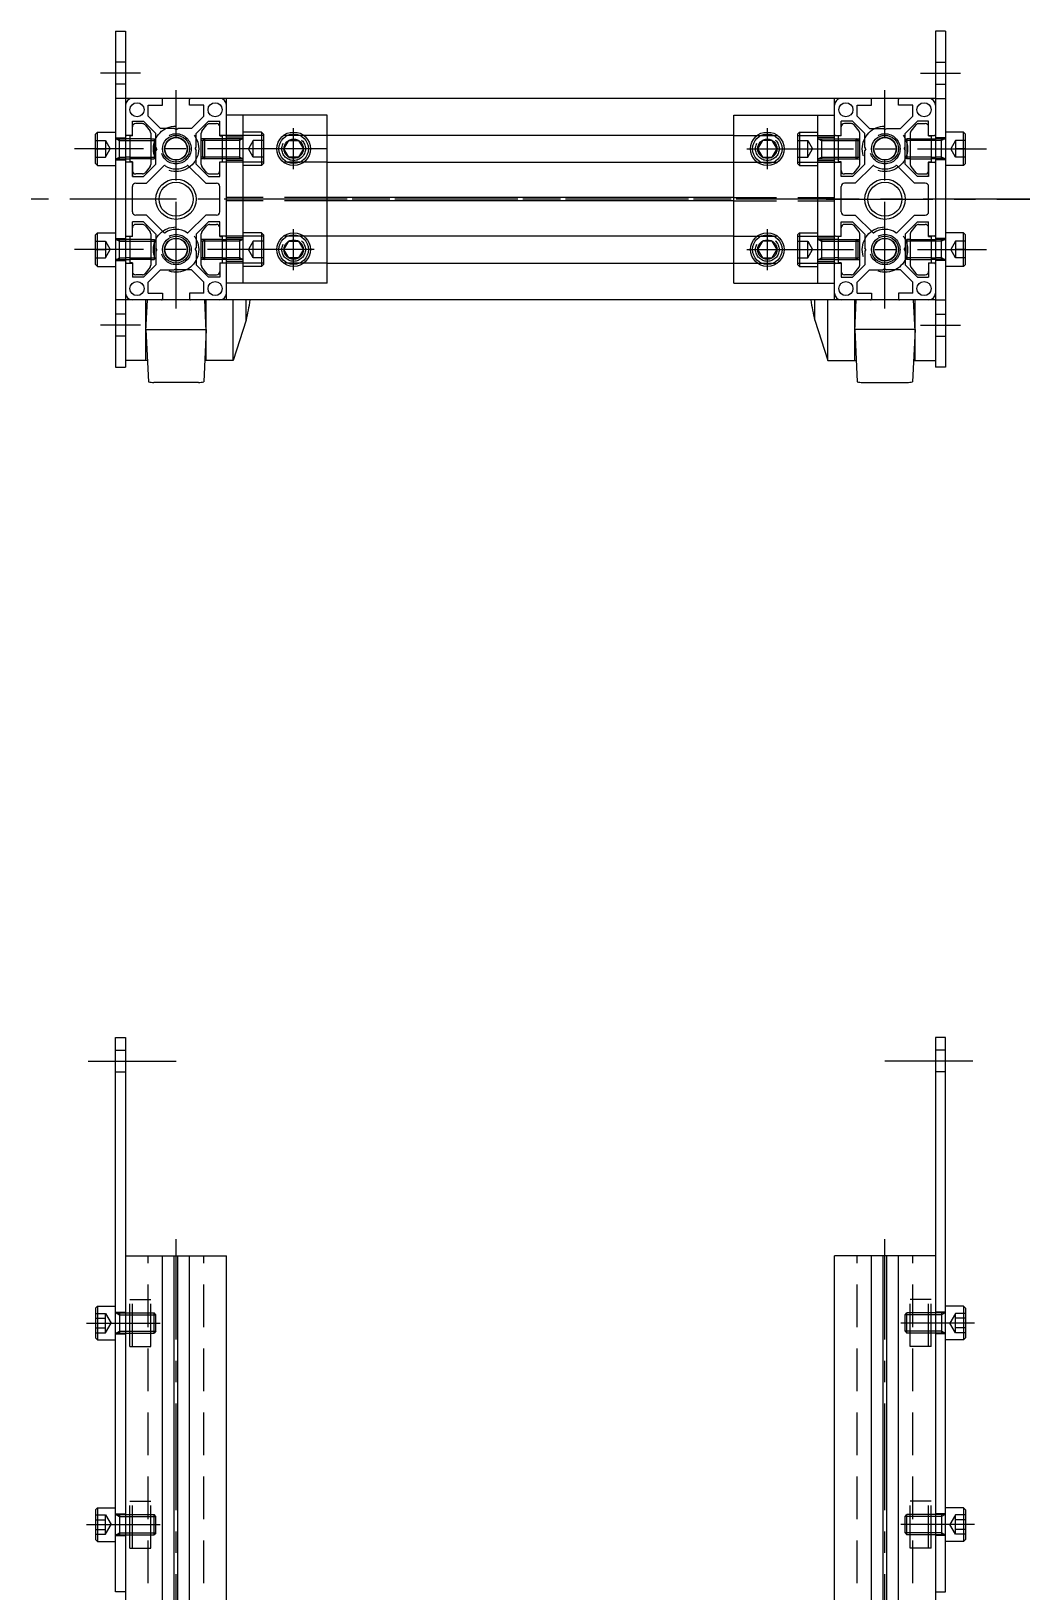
# Model space of a CAD drawing. Extents: x -197 to 907, y -103 to 1134.
# Drawn here: x -43.1 to 254.1, y 669 to 1133.6 of the extents above; entities that cross this region are included whole.
import ezdxf

# ---------------------------------------------------------------- set-up
doc = ezdxf.new("R2010")
doc.units = 0
doc.linetypes.add('CENTER', pattern=[50.8, 31.75, -6.35, 6.35, -6.35])
doc.linetypes.add('DASHED', pattern=[19.05, 12.7, -6.35])
doc.layers.get('0').update_dxf_attribs({"linetype": 'CONTINUOUS'})
doc.layers.add('CENTER', color=1, linetype='CENTER')

msp = doc.modelspace()

# ---------------------------------------------------------------- linework, layer by layer
at = {"color": 7, "linetype": 'CONTINUOUS'}
for p, q in [((-18, 1133.56), (-15, 1133.56)), ((-18, 1133.56), (-18, 1033.56)), ((-15, 1133.56), (-15, 1033.56)), ((229, 1133.56), (226, 1133.56)), ((226, 1133.56), (226, 1033.56)), ((229, 1133.56), (229, 1033.56)), ((-15, 1113.56), (-18, 1113.56)), ((226, 1113.56), (-15, 1113.56)), ((-8.25, 1111.56), (-4, 1111.56)), ((-8.25, 1108.23), (-8.25, 1111.56)), ((-4, 1111.56), (-4, 1113.26)), ((4, 1111.56), (4, 1113.26)), ((8.25, 1111.56), (4, 1111.56)), ((8.25, 1108.23), (8.25, 1111.56)), ((15, 1053.56), (15, 1113.56)), ((196, 1053.56), (196, 1113.56)), ((202.75, 1111.56), (207, 1111.56)), ((202.75, 1108.23), (202.75, 1111.56)), ((207, 1111.56), (207, 1113.26)), ((215, 1111.56), (215, 1113.26)), ((219.25, 1111.56), (215, 1111.56)), ((219.25, 1108.23), (219.25, 1111.56)), ((226, 1113.56), (229, 1113.56)), ((-13, 1102.56), (-13, 1106.81)), ((-13, 1106.81), (-9.66, 1106.81)), ((-13, 1102.46), (-13, 1106.81)), ((-9.98, 1106.06), (-12, 1106.06)), ((-6, 1103.15), (-9.66, 1106.81)), ((-9.2, 1105.69), (-7.72, 1103.84)), ((-4.59, 1104.56), (-8.25, 1108.23)), ((4.59, 1104.56), (8.25, 1108.23)), ((6, 1103.15), (9.66, 1106.81)), ((7.72, 1103.84), (9.2, 1105.69)), ((9.66, 1106.81), (13, 1106.81)), ((9.98, 1106.06), (12, 1106.06)), ((13, 1102.46), (13, 1106.81)), ((45, 1108.56), (15, 1108.56)), ((20, 1058.56), (20, 1108.56)), ((45, 1058.56), (45, 1108.56)), ((166, 1058.56), (166, 1108.56)), ((166, 1108.56), (196, 1108.56)), ((191, 1058.56), (191, 1108.56)), ((198, 1102.46), (198, 1106.81)), ((201.34, 1106.81), (198, 1106.81)), ((201.02, 1106.06), (199, 1106.06)), ((205, 1103.15), (201.34, 1106.81)), ((203.28, 1103.84), (201.8, 1105.69)), ((206.41, 1104.56), (202.75, 1108.23)), ((215.59, 1104.56), (219.25, 1108.23)), ((217, 1103.15), (220.66, 1106.81)), ((220.2, 1105.69), (218.72, 1103.84)), ((224, 1106.81), (220.66, 1106.81)), ((220.98, 1106.06), (223, 1106.06)), ((224, 1102.56), (224, 1106.81)), ((224, 1102.46), (224, 1106.81)), ((-23.4, 1103.56), (-24, 1102.96)), ((-24, 1094.16), (-24, 1102.96)), ((-23.4, 1093.56), (-23.4, 1103.56)), ((-23.4, 1103.56), (-18, 1103.56)), ((-13.8, 1101.56), (-15, 1101.56)), ((-13, 1102.56), (-14.7, 1102.56)), ((-13.8, 1102.46), (-13.8, 1094.66)), ((-13, 1102.46), (-13.8, 1102.46)), ((-7.5, 1103.21), (-7.5, 1093.92)), ((-7.5, 1101.56), (-6.54, 1101.56)), ((-6.54, 1101.56), (-6.54, 1095.56)), ((-6, 1101.02), (-6.54, 1101.56)), ((-6, 1093.98), (-6, 1103.15)), ((-0.52, 1104.56), (-4.59, 1104.56)), ((0, 1104.26), (-0.52, 1104.56)), ((0, 1104.26), (0.52, 1104.56)), ((4.59, 1104.56), (0.52, 1104.56)), ((6, 1099.08), (6, 1103.15)), ((7.5, 1093.92), (7.5, 1103.21)), ((14.7, 1102.56), (13, 1102.56)), ((13, 1102.46), (13.8, 1102.46)), ((13.8, 1094.66), (13.8, 1102.46)), ((15, 1101.56), (13.8, 1101.56)), ((25.4, 1103.56), (20, 1103.56)), ((25.4, 1103.56), (25.4, 1093.56)), ((25.4, 1103.56), (26, 1102.96)), ((26, 1102.96), (26, 1094.16)), ((32.11, 1098.56), (33.56, 1101.06)), ((33.56, 1101.06), (36.44, 1101.06)), ((36.44, 1101.06), (37.89, 1098.56)), ((166, 1102.56), (45, 1102.56)), ((174.56, 1101.06), (173.11, 1098.56)), ((177.44, 1101.06), (174.56, 1101.06)), ((178.89, 1098.56), (177.44, 1101.06)), ((185.6, 1103.56), (185, 1102.96)), ((185, 1102.96), (185, 1094.16)), ((185.6, 1103.56), (185.6, 1093.56)), ((185.6, 1103.56), (191, 1103.56)), ((196, 1101.56), (197.2, 1101.56)), ((196.3, 1102.56), (198, 1102.56)), ((197.2, 1094.66), (197.2, 1102.46)), ((198, 1102.46), (197.2, 1102.46)), ((203.5, 1093.92), (203.5, 1103.21)), ((205, 1099.08), (205, 1103.15)), ((206.41, 1104.56), (210.48, 1104.56)), ((211, 1104.26), (210.48, 1104.56)), ((211, 1104.26), (211.52, 1104.56)), ((211.52, 1104.56), (215.59, 1104.56)), ((217, 1093.98), (217, 1103.15)), ((217, 1101.02), (217.54, 1101.56)), ((217.54, 1101.56), (217.54, 1095.56)), ((218.5, 1101.56), (217.54, 1101.56)), ((218.5, 1103.21), (218.5, 1093.92)), ((224, 1102.56), (225.7, 1102.56)), ((224, 1102.46), (224.8, 1102.46)), ((224.8, 1102.46), (224.8, 1094.66)), ((224.8, 1101.56), (226, 1101.56)), ((234.4, 1103.56), (229, 1103.56)), ((234.4, 1093.56), (234.4, 1103.56)), ((234.4, 1103.56), (235, 1102.96)), ((235, 1094.16), (235, 1102.96)), ((-5.7, 1098.56), (-6, 1099.08)), ((-5.7, 1098.56), (-6, 1098.05)), ((5.7, 1098.56), (6, 1099.08)), ((5.7, 1098.56), (6, 1098.05)), ((6, 1093.98), (6, 1098.05)), ((33.56, 1096.06), (32.11, 1098.56)), ((37.89, 1098.56), (36.44, 1096.06)), ((173.11, 1098.56), (174.56, 1096.06)), ((177.44, 1096.06), (178.89, 1098.56)), ((205.3, 1098.56), (205, 1099.08)), ((205.3, 1098.56), (205, 1098.05)), ((205, 1093.98), (205, 1098.05)), ((216.7, 1098.56), (217, 1099.08)), ((216.7, 1098.56), (217, 1098.05)), ((-23.4, 1093.56), (-24, 1094.16)), ((-23.4, 1093.56), (-18, 1093.56)), ((-15, 1095.56), (-13.8, 1095.56)), ((-13, 1094.56), (-14.7, 1094.56)), ((-13, 1094.66), (-13.8, 1094.66)), ((-13, 1094.66), (-13, 1090.31)), ((-13, 1090.31), (-13, 1094.56)), ((-6, 1093.98), (-9.66, 1090.31)), ((-7.72, 1093.29), (-9.2, 1091.44)), ((-3.65, 1093.5), (-8.84, 1088.31)), ((-7.5, 1095.56), (-6.54, 1095.56)), ((-6, 1096.11), (-6.54, 1095.56)), ((3.65, 1093.5), (8.84, 1088.31)), ((6, 1093.98), (9.66, 1090.31)), ((9.2, 1091.44), (7.72, 1093.29)), ((13, 1090.31), (13, 1094.66)), ((13, 1094.66), (13.8, 1094.66)), ((14.7, 1094.56), (13, 1094.56)), ((15, 1095.56), (13.8, 1095.56)), ((25.4, 1093.56), (20, 1093.56)), ((25.4, 1093.56), (26, 1094.16)), ((36.44, 1096.06), (33.56, 1096.06)), ((45, 1094.56), (166, 1094.56)), ((174.56, 1096.06), (177.44, 1096.06)), ((185.6, 1093.56), (185, 1094.16)), ((185.6, 1093.56), (191, 1093.56)), ((196, 1095.56), (197.2, 1095.56)), ((196.3, 1094.56), (198, 1094.56)), ((198, 1094.66), (197.2, 1094.66)), ((198, 1090.31), (198, 1094.66)), ((205, 1093.98), (201.34, 1090.31)), ((201.8, 1091.44), (203.28, 1093.29)), ((207.35, 1093.5), (202.16, 1088.31)), ((214.65, 1093.5), (219.84, 1088.31)), ((217, 1096.11), (217.54, 1095.56)), ((217, 1093.98), (220.66, 1090.31)), ((218.5, 1095.56), (217.54, 1095.56)), ((218.72, 1093.29), (220.2, 1091.44)), ((224, 1094.66), (224, 1090.31)), ((224, 1094.66), (224.8, 1094.66)), ((224, 1090.31), (224, 1094.56)), ((224, 1094.56), (225.7, 1094.56)), ((226, 1095.56), (224.8, 1095.56)), ((234.4, 1093.56), (229, 1093.56)), ((234.4, 1093.56), (235, 1094.16)), ((-13, 1090.31), (-9.66, 1090.31)), ((-13, 1079.81), (-13, 1087.31)), ((-9.98, 1091.06), (-12, 1091.06)), ((-12, 1088.31), (-8.84, 1088.31)), ((8.84, 1088.31), (12, 1088.31)), ((9.66, 1090.31), (13, 1090.31)), ((9.98, 1091.06), (12, 1091.06)), ((13, 1079.81), (13, 1087.31)), ((201.34, 1090.31), (198, 1090.31)), ((198, 1079.81), (198, 1087.31)), ((201.02, 1091.06), (199, 1091.06)), ((202.16, 1088.31), (199, 1088.31)), ((223, 1088.31), (219.84, 1088.31)), ((224, 1090.31), (220.66, 1090.31)), ((220.98, 1091.06), (223, 1091.06)), ((224, 1079.81), (224, 1087.31)), ((166, 1084.08), (45, 1084.08)), ((166, 1083.05), (45, 1083.05)), ((-8.84, 1078.81), (-12, 1078.81)), ((-3.65, 1073.63), (-8.84, 1078.81)), ((8.84, 1078.81), (3.65, 1073.63)), ((12, 1078.81), (8.84, 1078.81)), ((199, 1078.81), (202.16, 1078.81)), ((202.16, 1078.81), (207.35, 1073.63)), ((214.65, 1073.63), (219.84, 1078.81)), ((219.84, 1078.81), (223, 1078.81)), ((-23.4, 1073.56), (-24, 1072.96)), ((-23.4, 1063.56), (-23.4, 1073.56)), ((-23.4, 1073.56), (-18, 1073.56)), ((-13, 1072.46), (-13, 1076.81)), ((-9.66, 1076.81), (-13, 1076.81)), ((-9.98, 1076.06), (-12, 1076.06)), ((-6, 1073.15), (-9.66, 1076.81)), ((-9.2, 1075.69), (-7.72, 1073.84)), ((-7.5, 1073.21), (-7.5, 1063.92)), ((-6, 1073.15), (-6, 1063.98)), ((6, 1073.15), (9.66, 1076.81)), ((6, 1073.15), (6, 1069.08)), ((7.5, 1063.92), (7.5, 1073.21)), ((7.72, 1073.84), (9.2, 1075.69)), ((13, 1076.81), (9.66, 1076.81)), ((9.98, 1076.06), (12, 1076.06)), ((13, 1072.46), (13, 1076.81)), ((25.4, 1073.56), (20, 1073.56)), ((25.4, 1073.56), (25.4, 1063.56)), ((25.4, 1073.56), (26, 1072.96)), ((185.6, 1073.56), (185, 1072.96)), ((185.6, 1073.56), (185.6, 1063.56)), ((185.6, 1073.56), (191, 1073.56)), ((198, 1072.46), (198, 1076.81)), ((198, 1076.81), (201.34, 1076.81)), ((201.02, 1076.06), (199, 1076.06)), ((205, 1073.15), (201.34, 1076.81)), ((203.28, 1073.84), (201.8, 1075.69)), ((203.5, 1063.92), (203.5, 1073.21)), ((205, 1073.15), (205, 1069.08)), ((217, 1073.15), (220.66, 1076.81)), ((217, 1073.15), (217, 1063.98)), ((218.5, 1073.21), (218.5, 1063.92)), ((220.2, 1075.69), (218.72, 1073.84)), ((220.66, 1076.81), (224, 1076.81)), ((220.98, 1076.06), (223, 1076.06)), ((224, 1072.46), (224, 1076.81)), ((234.4, 1073.56), (229, 1073.56)), ((234.4, 1063.56), (234.4, 1073.56)), ((234.4, 1073.56), (235, 1072.96)), ((-24, 1064.16), (-24, 1072.96)), ((-13.8, 1071.56), (-15, 1071.56)), ((-14.7, 1072.56), (-13, 1072.56)), ((-13.8, 1072.46), (-13.8, 1064.66)), ((-13, 1072.46), (-13.8, 1072.46)), ((-7.5, 1071.56), (-6.54, 1071.56)), ((-6.54, 1071.56), (-6.54, 1065.56)), ((-6, 1071.02), (-6.54, 1071.56)), ((-5.7, 1068.56), (-6, 1069.08)), ((-5.7, 1068.56), (-6, 1068.05)), ((5.7, 1068.56), (6, 1069.08)), ((5.7, 1068.56), (6, 1068.05)), ((14.7, 1072.56), (13, 1072.56)), ((13, 1072.46), (13.8, 1072.46)), ((13.8, 1064.66), (13.8, 1072.46)), ((13.8, 1071.56), (15, 1071.56)), ((26, 1072.96), (26, 1064.16)), ((32.11, 1068.56), (33.56, 1071.06)), ((33.56, 1066.06), (32.11, 1068.56)), ((33.56, 1071.06), (36.44, 1071.06)), ((36.44, 1071.06), (37.89, 1068.56)), ((37.89, 1068.56), (36.44, 1066.06)), ((166, 1072.56), (45, 1072.56)), ((174.56, 1071.06), (173.11, 1068.56)), ((173.11, 1068.56), (174.56, 1066.06)), ((177.44, 1071.06), (174.56, 1071.06)), ((178.89, 1068.56), (177.44, 1071.06)), ((177.44, 1066.06), (178.89, 1068.56)), ((185, 1072.96), (185, 1064.16)), ((197.2, 1071.56), (196, 1071.56)), ((196.3, 1072.56), (198, 1072.56)), ((197.2, 1064.66), (197.2, 1072.46)), ((198, 1072.46), (197.2, 1072.46)), ((205.3, 1068.56), (205, 1069.08)), ((205.3, 1068.56), (205, 1068.05)), ((216.7, 1068.56), (217, 1069.08)), ((216.7, 1068.56), (217, 1068.05)), ((217, 1071.02), (217.54, 1071.56)), ((217.54, 1071.56), (217.54, 1065.56)), ((218.5, 1071.56), (217.54, 1071.56)), ((225.7, 1072.56), (224, 1072.56)), ((224, 1072.46), (224.8, 1072.46)), ((224.8, 1072.46), (224.8, 1064.66)), ((224.8, 1071.56), (226, 1071.56)), ((235, 1064.16), (235, 1072.96)), ((-23.4, 1063.56), (-24, 1064.16)), ((-15, 1065.56), (-13.8, 1065.56)), ((-14.7, 1064.56), (-13, 1064.56)), ((-13, 1064.66), (-13.8, 1064.66)), ((-13, 1064.66), (-13, 1060.31)), ((-6, 1063.98), (-9.66, 1060.31)), ((-7.5, 1065.56), (-6.54, 1065.56)), ((-6, 1066.11), (-6.54, 1065.56)), ((6, 1068.05), (6, 1063.98)), ((9.66, 1060.31), (6, 1063.98)), ((13, 1064.66), (13, 1060.31)), ((13, 1064.66), (13.8, 1064.66)), ((14.7, 1064.56), (13, 1064.56)), ((15, 1065.56), (13.8, 1065.56)), ((25.4, 1063.56), (26, 1064.16)), ((36.44, 1066.06), (33.56, 1066.06)), ((45, 1064.56), (166, 1064.56)), ((174.56, 1066.06), (177.44, 1066.06)), ((185.6, 1063.56), (185, 1064.16)), ((196, 1065.56), (197.2, 1065.56)), ((196.3, 1064.56), (198, 1064.56)), ((198, 1064.66), (197.2, 1064.66)), ((198, 1064.66), (198, 1060.31)), ((201.34, 1060.31), (205, 1063.98)), ((205, 1068.05), (205, 1063.98)), ((217, 1066.11), (217.54, 1065.56)), ((217, 1063.98), (220.66, 1060.31)), ((218.5, 1065.56), (217.54, 1065.56)), ((224, 1064.66), (224, 1060.31)), ((224, 1064.66), (224.8, 1064.66)), ((225.7, 1064.56), (224, 1064.56)), ((226, 1065.56), (224.8, 1065.56)), ((234.4, 1063.56), (235, 1064.16)), ((-23.4, 1063.56), (-18, 1063.56)), ((-9.66, 1060.31), (-13, 1060.31)), ((-9.98, 1061.06), (-12, 1061.06)), ((-7.72, 1063.29), (-9.2, 1061.44)), ((-4.59, 1062.56), (-8.25, 1058.9)), ((-4.59, 1062.56), (-0.52, 1062.56)), ((0, 1062.86), (-0.52, 1062.56)), ((0, 1062.86), (0.52, 1062.56)), ((4.59, 1062.56), (0.52, 1062.56)), ((8.25, 1058.9), (4.59, 1062.56)), ((9.2, 1061.44), (7.72, 1063.29)), ((13, 1060.31), (9.66, 1060.31)), ((9.98, 1061.06), (12, 1061.06)), ((25.4, 1063.56), (20, 1063.56)), ((185.6, 1063.56), (191, 1063.56)), ((198, 1060.31), (201.34, 1060.31)), ((201.02, 1061.06), (199, 1061.06)), ((201.8, 1061.44), (203.28, 1063.29)), ((202.75, 1058.9), (206.41, 1062.56)), ((206.41, 1062.56), (210.48, 1062.56)), ((211, 1062.86), (210.48, 1062.56)), ((211, 1062.86), (211.52, 1062.56)), ((215.59, 1062.56), (211.52, 1062.56)), ((215.59, 1062.56), (219.25, 1058.9)), ((218.72, 1063.29), (220.2, 1061.44)), ((220.66, 1060.31), (224, 1060.31)), ((220.98, 1061.06), (223, 1061.06)), ((234.4, 1063.56), (229, 1063.56)), ((-8.25, 1055.56), (-8.25, 1058.9)), ((-8.25, 1055.56), (-4, 1055.56)), ((-4, 1055.56), (-4, 1053.86)), ((8.25, 1055.56), (4, 1055.56)), ((4, 1055.56), (4, 1053.86)), ((8.25, 1055.56), (8.25, 1058.9)), ((45, 1058.56), (15, 1058.56)), ((166, 1058.56), (196, 1058.56)), ((202.75, 1055.56), (202.75, 1058.9)), ((202.75, 1055.56), (207, 1055.56)), ((207, 1055.56), (207, 1053.86)), ((219.25, 1055.56), (215, 1055.56)), ((215, 1055.56), (215, 1053.86)), ((219.25, 1055.56), (219.25, 1058.9)), ((-15, 1053.56), (-18, 1053.56)), ((226, 1053.56), (-15, 1053.56)), ((-9, 1035.56), (-9, 1053.56)), ((-9, 1044.32), (-8.54, 1053.56)), ((9, 1044.32), (8.54, 1053.56)), ((9, 1035.56), (9, 1053.56)), ((17, 1035.56), (17, 1053.56)), ((17, 1035.56), (17, 1053.56)), ((20.88, 1047.52), (20.88, 1053.56)), ((190.12, 1047.52), (190.12, 1053.56)), ((194, 1035.56), (194, 1053.56)), ((194, 1035.56), (194, 1053.56)), ((202, 1035.56), (202, 1053.56)), ((202, 1044.32), (202.46, 1053.56)), ((220, 1044.32), (219.54, 1053.56)), ((220, 1035.56), (220, 1053.56)), ((226, 1053.56), (229, 1053.56)), ((20.88, 1047.52), (17, 1035.56)), ((190.12, 1047.52), (194, 1035.56)), ((-9, 1044.78), (9, 1044.78)), ((-9, 1044.78), (-8.23, 1029.18)), ((9, 1044.78), (8.23, 1029.18)), ((220, 1044.78), (202, 1044.78)), ((202, 1044.78), (202.77, 1029.18)), ((220, 1044.78), (219.23, 1029.18)), ((-18, 1033.56), (-15, 1033.56)), ((-8.55, 1035.56), (-15, 1035.56)), ((17, 1035.56), (8.55, 1035.56)), ((194, 1035.56), (202.45, 1035.56)), ((219.55, 1035.56), (226, 1035.56)), ((229, 1033.56), (226, 1033.56)), ((6.64, 1028.97), (-6.64, 1028.97)), ((204.36, 1028.97), (217.64, 1028.97)), ((-18, 669), (-18, 834)), ((-18, 834), (-15, 834)), ((-15, 834), (-15, 69)), ((226, 834), (226, 69)), ((229, 834), (226, 834)), ((229, 669), (229, 834)), ((-15, 769), (15, 769)), ((-4, 81), (-4, 769)), ((-0.52, 81), (-0.52, 769)), ((0.52, 81), (0.52, 769)), ((4, 81), (4, 769)), ((15, 69), (15, 769)), ((226, 769), (196, 769)), ((196, 69), (196, 769)), ((207, 81), (207, 769)), ((210.48, 81), (210.48, 769)), ((211.52, 81), (211.52, 769)), ((215, 81), (215, 769)), ((-23.4, 754), (-24, 753.4)), ((-24, 753.4), (-24, 744.6)), ((-23.4, 754), (-23.4, 744)), ((-23.4, 754), (-18, 754)), ((234.4, 754), (229, 754)), ((234.4, 754), (234.4, 744)), ((234.4, 754), (235, 753.4)), ((235, 753.4), (235, 744.6)), ((-23.4, 744), (-24, 744.6)), ((-23.4, 744), (-18, 744)), ((234.4, 744), (229, 744)), ((234.4, 744), (235, 744.6)), ((-23.4, 694), (-24, 693.4)), ((-24, 693.4), (-24, 684.6)), ((-23.4, 694), (-23.4, 684)), ((-23.4, 694), (-18, 694)), ((234.4, 694), (229, 694)), ((234.4, 694), (234.4, 684)), ((234.4, 694), (235, 693.4)), ((235, 693.4), (235, 684.6)), ((-23.4, 684), (-24, 684.6)), ((-23.4, 684), (-18, 684)), ((234.4, 684), (229, 684)), ((234.4, 684), (235, 684.6)), ((-15, 669), (-18, 669)), ((226, 669), (229, 669))]:
    msp.add_line(p, q, dxfattribs=at)
at = {"color": 3, "linetype": 'DASHED'}
for p, q in [((-15, 1124.31), (-18, 1124.31)), ((226, 1124.31), (229, 1124.31)), ((-15, 1117.81), (-18, 1117.81)), ((226, 1117.81), (229, 1117.81)), ((-24, 1101.06), (-21, 1101.06)), ((-21, 1101.06), (-19.56, 1098.56)), ((-21, 1101.06), (-21, 1096.06)), ((-18, 1101.81), (-15, 1101.81)), ((-17.87, 1101.6), (-16.88, 1101.02)), ((-17.75, 1101.56), (-15, 1101.56)), ((-16.88, 1095.56), (-16.88, 1101.56)), ((-16.88, 1101.02), (-15, 1101.02)), ((-7.5, 1101.56), (-13.8, 1101.56)), ((-13.8, 1101.02), (-7.5, 1101.02)), ((13.8, 1101.56), (7.5, 1101.56)), ((13.8, 1101.02), (7.5, 1101.02)), ((8, 1101.02), (8.54, 1101.56)), ((8, 1096.11), (8, 1101.02)), ((8.54, 1095.56), (8.54, 1101.56)), ((45, 1102.56), (15, 1102.56)), ((20, 1102.06), (15, 1102.06)), ((19.75, 1101.56), (15, 1101.56)), ((18.88, 1101.02), (15, 1101.02)), ((19.88, 1101.6), (18.88, 1101.02)), ((18.88, 1101.56), (18.88, 1095.56)), ((23, 1101.06), (21.56, 1098.56)), ((26, 1101.06), (23, 1101.06)), ((23, 1096.06), (23, 1101.06)), ((166, 1102.56), (196, 1102.56)), ((185, 1101.06), (188, 1101.06)), ((188, 1101.06), (189.44, 1098.56)), ((188, 1096.06), (188, 1101.06)), ((191, 1102.06), (196, 1102.06)), ((191.13, 1101.6), (192.12, 1101.02)), ((191.25, 1101.56), (196, 1101.56)), ((192.12, 1101.56), (192.12, 1095.56)), ((192.12, 1101.02), (196, 1101.02)), ((197.2, 1101.56), (203.5, 1101.56)), ((197.2, 1101.02), (203.5, 1101.02)), ((202.46, 1095.56), (202.46, 1101.56)), ((203, 1101.02), (202.46, 1101.56)), ((203, 1096.11), (203, 1101.02)), ((218.5, 1101.56), (224.8, 1101.56)), ((224.8, 1101.02), (218.5, 1101.02)), ((229, 1101.81), (226, 1101.81)), ((228.75, 1101.56), (226, 1101.56)), ((227.88, 1101.02), (226, 1101.02)), ((228.88, 1101.6), (227.88, 1101.02)), ((227.88, 1095.56), (227.88, 1101.56)), ((232, 1101.06), (230.56, 1098.56)), ((235, 1101.06), (232, 1101.06)), ((232, 1101.06), (232, 1096.06)), ((-24, 1098.56), (-21, 1098.56)), ((-21, 1096.06), (-19.56, 1098.56)), ((45, 1098.56), (15, 1098.56)), ((23, 1096.06), (21.56, 1098.56)), ((26, 1098.56), (23, 1098.56)), ((185, 1098.56), (188, 1098.56)), ((188, 1096.06), (189.44, 1098.56)), ((232, 1096.06), (230.56, 1098.56)), ((235, 1098.56), (232, 1098.56)), ((-24, 1096.06), (-21, 1096.06)), ((-18, 1095.31), (-15, 1095.31)), ((-17.87, 1095.53), (-16.88, 1096.11)), ((-17.75, 1095.56), (-15, 1095.56)), ((-16.88, 1096.11), (-15, 1096.11)), ((-13.8, 1096.11), (-7.5, 1096.11)), ((-7.5, 1095.56), (-13.8, 1095.56)), ((13.8, 1096.11), (7.5, 1096.11)), ((13.8, 1095.56), (7.5, 1095.56)), ((8, 1096.11), (8.54, 1095.56)), ((18.88, 1096.11), (15, 1096.11)), ((19.75, 1095.56), (15, 1095.56)), ((20, 1095.06), (15, 1095.06)), ((45, 1094.56), (15, 1094.56)), ((19.88, 1095.53), (18.88, 1096.11)), ((26, 1096.06), (23, 1096.06)), ((166, 1094.56), (196, 1094.56)), ((185, 1096.06), (188, 1096.06)), ((191, 1095.06), (196, 1095.06)), ((191.13, 1095.53), (192.12, 1096.11)), ((191.25, 1095.56), (196, 1095.56)), ((192.12, 1096.11), (196, 1096.11)), ((197.2, 1096.11), (203.5, 1096.11)), ((197.2, 1095.56), (203.5, 1095.56)), ((203, 1096.11), (202.46, 1095.56)), ((224.8, 1096.11), (218.5, 1096.11)), ((218.5, 1095.56), (224.8, 1095.56)), ((227.88, 1096.11), (226, 1096.11)), ((228.75, 1095.56), (226, 1095.56)), ((229, 1095.31), (226, 1095.31)), ((228.88, 1095.53), (227.88, 1096.11)), ((235, 1096.06), (232, 1096.06)), ((45, 1084.08), (15, 1084.08)), ((45, 1083.05), (15, 1083.05)), ((166, 1084.08), (196, 1084.08)), ((166, 1083.05), (196, 1083.05)), ((-24, 1071.06), (-21, 1071.06)), ((-24, 1068.56), (-21, 1068.56)), ((-21, 1071.06), (-19.56, 1068.56)), ((-21, 1071.06), (-21, 1066.06)), ((-21, 1066.06), (-19.56, 1068.56)), ((-18, 1071.81), (-15, 1071.81)), ((-17.87, 1071.6), (-16.88, 1071.02)), ((-17.75, 1071.56), (-15, 1071.56)), ((-16.88, 1065.56), (-16.88, 1071.56)), ((-16.88, 1071.02), (-15, 1071.02)), ((-7.5, 1071.56), (-13.8, 1071.56)), ((-13.8, 1071.02), (-7.5, 1071.02)), ((13.8, 1071.56), (7.5, 1071.56)), ((13.8, 1071.02), (7.5, 1071.02)), ((8, 1071.02), (8.54, 1071.56)), ((8, 1066.11), (8, 1071.02)), ((8.54, 1065.56), (8.54, 1071.56)), ((45, 1072.56), (15, 1072.56)), ((20, 1072.06), (15, 1072.06)), ((19.75, 1071.56), (15, 1071.56)), ((18.88, 1071.02), (15, 1071.02)), ((19.88, 1071.6), (18.88, 1071.02)), ((18.88, 1071.56), (18.88, 1065.56)), ((23, 1071.06), (21.56, 1068.56)), ((23, 1066.06), (21.56, 1068.56)), ((26, 1071.06), (23, 1071.06)), ((23, 1066.06), (23, 1071.06)), ((26, 1068.56), (23, 1068.56)), ((166, 1072.56), (196, 1072.56)), ((185, 1071.06), (188, 1071.06)), ((185, 1068.56), (188, 1068.56)), ((188, 1071.06), (189.44, 1068.56)), ((188, 1066.06), (188, 1071.06)), ((188, 1066.06), (189.44, 1068.56)), ((191, 1072.06), (196, 1072.06)), ((191.13, 1071.6), (192.12, 1071.02)), ((191.25, 1071.56), (196, 1071.56)), ((192.12, 1071.56), (192.12, 1065.56)), ((192.12, 1071.02), (196, 1071.02)), ((197.2, 1071.56), (203.5, 1071.56)), ((197.2, 1071.02), (203.5, 1071.02)), ((202.46, 1065.56), (202.46, 1071.56)), ((203, 1071.02), (202.46, 1071.56)), ((203, 1066.11), (203, 1071.02)), ((218.5, 1071.56), (224.8, 1071.56)), ((224.8, 1071.02), (218.5, 1071.02)), ((229, 1071.81), (226, 1071.81)), ((228.75, 1071.56), (226, 1071.56)), ((227.88, 1071.02), (226, 1071.02)), ((228.88, 1071.6), (227.88, 1071.02)), ((227.88, 1065.56), (227.88, 1071.56)), ((232, 1071.06), (230.56, 1068.56)), ((232, 1066.06), (230.56, 1068.56)), ((235, 1071.06), (232, 1071.06)), ((232, 1071.06), (232, 1066.06)), ((235, 1068.56), (232, 1068.56)), ((-24, 1066.06), (-21, 1066.06)), ((-18, 1065.31), (-15, 1065.31)), ((-17.87, 1065.53), (-16.88, 1066.11)), ((-17.75, 1065.56), (-15, 1065.56)), ((-16.88, 1066.11), (-15, 1066.11)), ((-13.8, 1066.11), (-7.5, 1066.11)), ((-7.5, 1065.56), (-13.8, 1065.56)), ((13.8, 1066.11), (7.5, 1066.11)), ((13.8, 1065.56), (7.5, 1065.56)), ((8, 1066.11), (8.54, 1065.56)), ((18.88, 1066.11), (15, 1066.11)), ((19.75, 1065.56), (15, 1065.56)), ((20, 1065.06), (15, 1065.06)), ((45, 1064.56), (15, 1064.56)), ((19.88, 1065.53), (18.88, 1066.11)), ((26, 1066.06), (23, 1066.06)), ((166, 1064.56), (196, 1064.56)), ((185, 1066.06), (188, 1066.06)), ((191, 1065.06), (196, 1065.06)), ((191.13, 1065.53), (192.12, 1066.11)), ((191.25, 1065.56), (196, 1065.56)), ((192.12, 1066.11), (196, 1066.11)), ((197.2, 1066.11), (203.5, 1066.11)), ((197.2, 1065.56), (203.5, 1065.56)), ((203, 1066.11), (202.46, 1065.56)), ((224.8, 1066.11), (218.5, 1066.11)), ((218.5, 1065.56), (224.8, 1065.56)), ((227.88, 1066.11), (226, 1066.11)), ((228.75, 1065.56), (226, 1065.56)), ((229, 1065.31), (226, 1065.31)), ((228.88, 1065.53), (227.88, 1066.11)), ((235, 1066.06), (232, 1066.06)), ((-15, 1049.31), (-18, 1049.31)), ((226, 1049.31), (229, 1049.31)), ((-15, 1042.81), (-18, 1042.81)), ((226, 1042.81), (229, 1042.81)), ((-18, 830.25), (-15, 830.25)), ((229, 830.25), (226, 830.25)), ((-18, 823.75), (-15, 823.75)), ((229, 823.75), (226, 823.75)), ((-8.25, 81), (-8.25, 769)), ((8.25, 81), (8.25, 769)), ((202.75, 81), (202.75, 769)), ((219.25, 81), (219.25, 769)), ((-13.8, 756), (-7.5, 756)), ((-13.8, 742), (-13.8, 756)), ((-13, 742), (-13, 756)), ((-7.5, 742), (-7.5, 756)), ((224.8, 756), (218.5, 756)), ((218.5, 742), (218.5, 756)), ((224, 742), (224, 756)), ((224.8, 742), (224.8, 756)), ((-24, 751.89), (-21, 751.89)), ((-24, 750.44), (-21, 750.44)), ((-21, 751.89), (-19.33, 749)), ((-21, 746.11), (-21, 751.89)), ((-21, 746.11), (-19.33, 749)), ((-18, 752.25), (-15, 752.25)), ((-17.87, 752.03), (-16.88, 751.46)), ((-17.75, 752), (-6.54, 752)), ((-16.88, 752), (-16.88, 746)), ((-16.88, 751.46), (-6, 751.46)), ((-6.54, 746), (-6.54, 752)), ((-6, 751.46), (-6.54, 752)), ((-6, 746.54), (-6, 751.46)), ((217, 751.46), (217.54, 752)), ((227.88, 751.46), (217, 751.46)), ((217, 746.54), (217, 751.46)), ((217.54, 746), (217.54, 752)), ((228.75, 752), (217.54, 752)), ((229, 752.25), (226, 752.25)), ((228.88, 752.03), (227.88, 751.46)), ((227.88, 752), (227.88, 746)), ((232, 751.89), (230.33, 749)), ((232, 746.11), (230.33, 749)), ((235, 751.89), (232, 751.89)), ((232, 746.11), (232, 751.89)), ((235, 750.44), (232, 750.44)), ((-24, 747.56), (-21, 747.56)), ((-24, 746.11), (-21, 746.11)), ((-18, 745.75), (-15, 745.75)), ((-17.87, 745.97), (-16.88, 746.54)), ((-17.75, 746), (-6.54, 746)), ((-16.88, 746.54), (-6, 746.54)), ((-6, 746.54), (-6.54, 746)), ((227.88, 746.54), (217, 746.54)), ((217, 746.54), (217.54, 746)), ((228.75, 746), (217.54, 746)), ((229, 745.75), (226, 745.75)), ((228.88, 745.97), (227.88, 746.54)), ((235, 747.56), (232, 747.56)), ((235, 746.11), (232, 746.11)), ((-13.8, 742), (-7.5, 742)), ((224.8, 742), (218.5, 742)), ((-18, 692.25), (-15, 692.25)), ((-13.8, 696), (-7.5, 696)), ((-13.8, 682), (-13.8, 696)), ((-13, 682), (-13, 696)), ((-7.5, 682), (-7.5, 696)), ((224.8, 696), (218.5, 696)), ((218.5, 682), (218.5, 696)), ((224, 682), (224, 696)), ((224.8, 682), (224.8, 696)), ((229, 692.25), (226, 692.25)), ((-24, 691.89), (-21, 691.89)), ((-24, 690.44), (-21, 690.44)), ((-24, 687.56), (-21, 687.56)), ((-21, 691.89), (-19.33, 689)), ((-21, 686.11), (-21, 691.89)), ((-21, 686.11), (-19.33, 689)), ((-17.87, 692.03), (-16.88, 691.46)), ((-17.75, 692), (-6.54, 692)), ((-16.88, 692), (-16.88, 686)), ((-16.88, 691.46), (-6, 691.46)), ((-6.54, 686), (-6.54, 692)), ((-6, 691.46), (-6.54, 692)), ((-6, 686.54), (-6, 691.46)), ((217, 691.46), (217.54, 692)), ((227.88, 691.46), (217, 691.46)), ((217, 686.54), (217, 691.46)), ((217.54, 686), (217.54, 692)), ((228.75, 692), (217.54, 692)), ((228.88, 692.03), (227.88, 691.46)), ((227.88, 692), (227.88, 686)), ((232, 691.89), (230.33, 689)), ((232, 686.11), (230.33, 689)), ((235, 691.89), (232, 691.89)), ((232, 686.11), (232, 691.89)), ((235, 690.44), (232, 690.44)), ((235, 687.56), (232, 687.56)), ((-24, 686.11), (-21, 686.11)), ((-18, 685.75), (-15, 685.75)), ((-17.87, 685.97), (-16.88, 686.54)), ((-17.75, 686), (-6.54, 686)), ((-16.88, 686.54), (-6, 686.54)), ((-6, 686.54), (-6.54, 686)), ((227.88, 686.54), (217, 686.54)), ((217, 686.54), (217.54, 686)), ((228.75, 686), (217.54, 686)), ((229, 685.75), (226, 685.75)), ((228.88, 685.97), (227.88, 686.54)), ((235, 686.11), (232, 686.11)), ((-13.8, 682), (-7.5, 682)), ((224.8, 682), (218.5, 682))]:
    msp.add_line(p, q, dxfattribs=at)
at = {"color": 3, "linetype": 'CONTINUOUS'}
for p, q in [((-15, 1101.02), (-13.8, 1101.02)), ((-7.5, 1101.02), (-6, 1101.02)), ((15, 1101.02), (13.8, 1101.02)), ((196, 1101.02), (197.2, 1101.02)), ((218.5, 1101.02), (217, 1101.02)), ((226, 1101.02), (224.8, 1101.02)), ((-13.8, 1096.11), (-15, 1096.11)), ((-7.5, 1096.11), (-6, 1096.11)), ((15, 1096.11), (13.8, 1096.11)), ((196, 1096.11), (197.2, 1096.11)), ((218.5, 1096.11), (217, 1096.11)), ((224.8, 1096.11), (226, 1096.11)), ((-15, 1071.02), (-13.8, 1071.02)), ((-7.5, 1071.02), (-6, 1071.02)), ((15, 1071.02), (13.8, 1071.02)), ((196, 1071.02), (197.2, 1071.02)), ((218.5, 1071.02), (217, 1071.02)), ((226, 1071.02), (224.8, 1071.02)), ((-13.8, 1066.11), (-15, 1066.11)), ((-7.5, 1066.11), (-6, 1066.11)), ((13.8, 1066.11), (15, 1066.11)), ((197.2, 1066.11), (196, 1066.11)), ((218.5, 1066.11), (217, 1066.11)), ((224.8, 1066.11), (226, 1066.11))]:
    msp.add_line(p, q, dxfattribs=at)
at = {"color": 7, "linetype": 'CONTINUOUS'}
for centre, radius in [((-11.62, 1110.19), 2.1), ((11.63, 1110.19), 2.1), ((199.38, 1110.19), 2.1), ((222.63, 1110.19), 2.1), ((0, 1098.56), 3.4), ((0, 1098.56), 3.32), ((35, 1098.56), 5), ((35, 1098.56), 4.4), ((35, 1098.56), 2.89), ((176, 1098.56), 5), ((176, 1098.56), 4.4), ((176, 1098.56), 2.89), ((211, 1098.56), 3.4), ((211, 1098.56), 3.32), ((0, 1083.56), 5.05), ((211, 1083.56), 5.05), ((35, 1068.56), 5), ((176, 1068.56), 5), ((0, 1068.56), 3.4), ((0, 1068.56), 3.32), ((35, 1068.56), 4.4), ((35, 1068.56), 2.89), ((176, 1068.56), 4.4), ((176, 1068.56), 2.89), ((211, 1068.56), 3.4), ((211, 1068.56), 3.32), ((-11.62, 1056.94), 2.1), ((-11.62, 1056.94), 2.1), ((11.63, 1056.94), 2.1), ((199.38, 1056.94), 2.1), ((222.63, 1056.94), 2.1), ((222.63, 1056.94), 2.1)]:
    msp.add_circle(centre, radius, dxfattribs=at)
at = {"color": 3, "linetype": 'DASHED'}
for centre, radius in [((0, 1098.56), 6.75), ((0, 1098.56), 4.5), ((35, 1098.56), 3.5), ((176, 1098.56), 3.5), ((211, 1098.56), 6.75), ((211, 1098.56), 4.5), ((0, 1068.56), 6.75), ((211, 1068.56), 6.75), ((0, 1068.56), 4.5), ((35, 1068.56), 3.5), ((176, 1068.56), 3.5), ((211, 1068.56), 4.5)]:
    msp.add_circle(centre, radius, dxfattribs=at)
at = {"color": 3, "linetype": 'CONTINUOUS'}
for centre, radius in [((0, 1098.56), 4), ((211, 1098.56), 4), ((0, 1083.56), 6), ((211, 1083.56), 6), ((0, 1068.56), 4), ((211, 1068.56), 4)]:
    msp.add_circle(centre, radius, dxfattribs=at)
at = {"color": 7, "linetype": 'CONTINUOUS'}
for centre, radius, start, end in [((-13, 1111.56), 2, 90, 180), ((-4.3, 1113.26), 0.3, 0, 90), ((4.3, 1113.26), 0.3, 90, 180), ((13, 1111.56), 2, 359.9999, 89.9999), ((198, 1111.56), 2, 90.0001, 180.0001), ((206.7, 1113.26), 0.3, 0, 90), ((215.3, 1113.26), 0.3, 90, 180), ((224, 1111.56), 2, 0, 90), ((-12, 1105.06), 1, 90, 180), ((-9.98, 1105.06), 1, 38.6598, 90), ((9.98, 1105.06), 1, 90, 141.3402), ((12, 1105.06), 1, 360, 90), ((199, 1105.06), 1, 90, 180), ((201.02, 1105.06), 1, 38.6598, 90), ((220.98, 1105.06), 1, 90, 141.3402), ((223, 1105.06), 1, 0, 90), ((-14.7, 1102.86), 0.3, 180, 270), ((-8.5, 1103.21), 1, 0, 38.6598), ((8.5, 1103.21), 1, 141.3402, 180), ((14.7, 1102.86), 0.3, 270, 0), ((196.3, 1102.86), 0.3, 180, 270), ((202.5, 1103.21), 1, 0, 38.6598), ((219.5, 1103.21), 1, 141.3402, 180), ((225.7, 1102.86), 0.3, 270, 0), ((-14.7, 1094.26), 0.3, 90, 180), ((-12, 1092.06), 1, 180, 270), ((-8.5, 1093.92), 1, 321.3402, 0), ((-3.44, 1093.29), 0.3, 56.9085, 135), ((0, 1098.56), 6, 236.9085, 303.0915), ((3.44, 1093.29), 0.3, 45, 123.0915), ((8.5, 1093.92), 1, 180, 218.6598), ((12, 1092.06), 1, 270, 360), ((14.7, 1094.26), 0.3, 0, 90), ((196.3, 1094.26), 0.3, 90, 180), ((199, 1092.06), 1, 180, 270), ((202.5, 1093.92), 1, 321.3402, 0), ((207.56, 1093.29), 0.3, 56.9085, 135), ((211, 1098.56), 6, 236.9085, 303.0915), ((214.44, 1093.29), 0.3, 45, 123.0915), ((219.5, 1093.92), 1, 180, 218.6598), ((223, 1092.06), 1, 270, 0), ((225.7, 1094.26), 0.3, 0, 90), ((-12, 1087.31), 1, 90, 180), ((-9.98, 1092.06), 1, 270, 321.3402), ((9.98, 1092.06), 1, 218.6598, 270), ((12, 1087.31), 1, 0, 90), ((199, 1087.31), 1, 90, 180), ((201.02, 1092.06), 1, 270, 321.3402), ((220.98, 1092.06), 1, 218.6598, 270), ((223, 1087.31), 1, 0, 90), ((-12, 1079.81), 1, 180, 270), ((12, 1079.81), 1, 270, 0), ((199, 1079.81), 1, 180, 270), ((223, 1079.81), 1, 270, 0), ((-12, 1075.06), 1, 90, 180), ((-9.98, 1075.06), 1, 38.6598, 90), ((-8.5, 1073.21), 1, 0, 38.6598), ((-3.44, 1073.84), 0.3, 225, 303.0915), ((0, 1068.56), 6, 56.9085, 123.0915), ((3.44, 1073.84), 0.3, 236.9085, 315), ((8.5, 1073.21), 1, 141.3402, 180), ((9.98, 1075.06), 1, 90, 141.3402), ((12, 1075.06), 1, 360, 90), ((199, 1075.06), 1, 90, 180), ((201.02, 1075.06), 1, 38.6598, 90), ((202.5, 1073.21), 1, 0, 38.6598), ((207.56, 1073.84), 0.3, 225, 303.0915), ((211, 1068.56), 6, 56.9085, 123.0915), ((214.44, 1073.84), 0.3, 236.9085, 315), ((219.5, 1073.21), 1, 141.3402, 180), ((220.98, 1075.06), 1, 90, 141.3402), ((223, 1075.06), 1, 0, 90), ((-14.7, 1072.86), 0.3, 180, 270), ((14.7, 1072.86), 0.3, 270, 0), ((196.3, 1072.86), 0.3, 180, 270), ((225.7, 1072.86), 0.3, 270, 0), ((-14.7, 1064.26), 0.3, 90, 180), ((-8.5, 1063.92), 1, 321.3402, 0), ((8.5, 1063.92), 1, 180, 218.6598), ((14.7, 1064.26), 0.3, 0, 90), ((196.3, 1064.26), 0.3, 90, 180), ((202.5, 1063.92), 1, 321.3402, 0), ((219.5, 1063.92), 1, 180, 218.6598), ((225.7, 1064.26), 0.3, 0, 90), ((-12, 1062.06), 1, 180, 270), ((-9.98, 1062.06), 1, 270, 321.3402), ((9.98, 1062.06), 1, 218.6598, 270), ((12, 1062.06), 1, 270, 360), ((199, 1062.06), 1, 180, 270), ((201.02, 1062.06), 1, 270, 321.3402), ((220.98, 1062.06), 1, 218.6598, 270), ((223, 1062.06), 1, 270, 0), ((-13, 1055.56), 2, 180, 270), ((13, 1055.56), 2, 270.0001, 0), ((198, 1055.56), 2, 180, 269.9999), ((224, 1055.56), 2, 270, 360), ((-4.3, 1053.86), 0.3, 270, 0), ((4.3, 1053.86), 0.3, 180, 270), ((-55, 1065.56), 78, 346.6221, 351.1501), ((266, 1065.56), 78, 188.8499, 193.3779), ((206.7, 1053.86), 0.3, 270, 0), ((215.3, 1053.86), 0.3, 180, 270), ((0, 1083.56), 55, 261.3914, 263.0704), ((0, 1083.56), 55, 276.9296, 278.6086), ((211, 1083.56), 55, 261.3914, 263.0704), ((211, 1083.56), 55, 276.9296, 278.6086)]:
    msp.add_arc(centre, radius, start, end, dxfattribs=at)
at = {"color": 3, "linetype": 'DASHED'}
for centre, start, end in [((-17.75, 1101.81), 180, 270), ((19.75, 1101.81), 270, 0), ((191.25, 1101.81), 180, 270), ((228.75, 1101.81), 270, 0), ((-17.75, 1095.31), 90, 180), ((19.75, 1095.31), 0, 90), ((191.25, 1095.31), 90, 180), ((228.75, 1095.31), 0, 90), ((-17.75, 1071.81), 180, 270), ((19.75, 1071.81), 270, 0), ((191.25, 1071.81), 180, 270), ((228.75, 1071.81), 270, 0), ((-17.75, 1065.31), 90, 180), ((19.75, 1065.31), 0, 90), ((191.25, 1065.31), 90, 180), ((228.75, 1065.31), 0, 90), ((-17.75, 752.25), 180, 270), ((228.75, 752.25), 270, 0), ((-17.75, 745.75), 90, 180), ((228.75, 745.75), 0, 90), ((-17.75, 692.25), 180, 270), ((228.75, 692.25), 270, 0), ((-17.75, 685.75), 90, 180), ((228.75, 685.75), 0, 90)]:
    msp.add_arc(centre, 0.25, start, end, dxfattribs=at)
at = {"layer": 'CENTER', "color": 1, "linetype": 'CENTER'}
for p, q in [((-10.55, 1121.06), (-22.45, 1121.06)), ((221.55, 1121.06), (233.45, 1121.06)), ((0, 1051.06), (0, 1116.06)), ((211, 1051.06), (211, 1116.06)), ((35, 1092.47), (35, 1104.66)), ((176, 1092.47), (176, 1104.66)), ((41.1, 1098.56), (-30.23, 1098.56)), ((169.9, 1098.56), (241.23, 1098.56)), ((254.11, 1083.56), (-43.11, 1083.56)), ((198.5, 1083.56), (7.5, 1083.56)), ((193.5, 1083.56), (254.11, 1083.56)), ((35, 1062.47), (35, 1074.66)), ((176, 1062.47), (176, 1074.66)), ((41.1, 1068.56), (-30.23, 1068.56)), ((169.9, 1068.56), (241.23, 1068.56)), ((-10.55, 1046.06), (-22.45, 1046.06)), ((221.55, 1046.06), (233.45, 1046.06)), ((-26.19, 827), (0, 827)), ((-26.19, 827), (0, 827)), ((237.19, 827), (211, 827)), ((237.19, 827), (211, 827)), ((0, -17.91), (0, 774)), ((211, -17.91), (211, 774)), ((-26.69, 749), (-4.76, 749)), ((237.69, 749), (215.76, 749)), ((-26.69, 689), (-4.76, 689)), ((237.69, 689), (215.76, 689))]:
    msp.add_line(p, q, dxfattribs=at)

doc.saveas('drawing.dxf')
